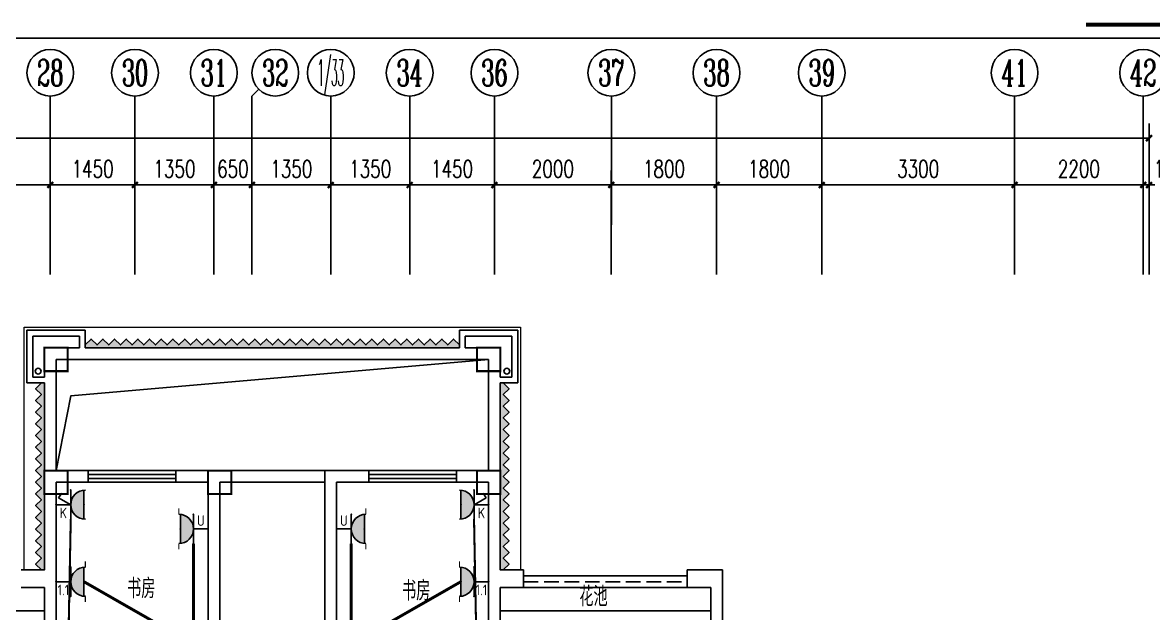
# Model space of a CAD drawing. Extents: x -993182 to -819982, y 169304 to 600104.
# Drawn here: x -943521 to -924175, y 382365 to 392468 of the extents above; entities that cross this region are included whole.
import ezdxf
from ezdxf.enums import TextEntityAlignment as Align

# ---------------------------------------------------------------- set-up
doc = ezdxf.new("R2010")
doc.units = 0
doc.header["$LTSCALE"] = 1000
doc.header["$MEASUREMENT"] = 0
doc.linetypes.add('DASH', pattern=[0.35, 0.25, -0.1])
for name, color, linetype in [('6', 203, 'Continuous'), ('8', 8, 'Continuous'), ('AXIS', 3, 'Continuous'), ('AXIS_TEXT', 7, 'Continuous'), ('DIM_SYMB', 3, 'Continuous'), ('EQUIP-插座', 3, 'Continuous'), ('kan', 146, 'Continuous'), ('PUB_TEXT', 7, 'Continuous'), ('WALL', 4, 'Continuous'), ('WINDOW', 2, 'Continuous'), ('WIRE-动力控制', 5, 'TG_C'), ('WIRE-插座', 5, 'Continuous'), ('表格', 157, 'Continuous'), ('面层', 215, 'Continuous')]:
    doc.layers.add(name, color=color, linetype=linetype)
doc.layers.add('投影线', color=150, linetype='Continuous', lineweight=18)
doc.styles.add('_TCH_AXIS', font='COMPLEX', dxfattribs={"bigfont": 'GBCBIG'})
doc.styles.add('_TCH_DIM_T3', font='SIMPLEX', dxfattribs={"width": 0.705882, "bigfont": 'GBCBIG'})
doc.styles.add('_TCH_LABEL', font='COMPLEX', dxfattribs={"bigfont": 'GBCBIG'})
doc.styles.add('_TEL_ATTDEF', font='GBENOR', dxfattribs={"width": 0.8, "height": 3, "bigfont": 'GBCBIG'})
doc.styles.add('COMPLEX', font='COMPLEX')
doc.styles.get("Standard").update_dxf_attribs({"font": 'gbenor.shx', "bigfont": 'gbcbig.shx'})
doc.styles.add('TG_LINETYPE', font='ICED', dxfattribs={"width": 0.8, "height": 2, "bigfont": 'BZHZ'})
doc.linetypes.add('TG_C', pattern='A,2,-0.4,["C",TG_LINETYPE,S=0.1,R=0,X=-0.27,Y=-0.15],0', length=2.4)
doc.dimstyles.new('_TCH_ARCH&&100', dxfattribs={"dimtxt": 297.5, "dimasz": 100, "dimexe": 250, "dimexo": 300, "dimgap": 126.25, "dimtad": 1, "dimdec": 0, "dimzin": 0, "dimdsep": 46, "dimtxsty": '_TCH_DIM_T3', "dimblk": 'ARCHTICK', "dimcen": 0.09, "dimclrt": 7, "dimazin": 2, "dimtfac": 1, "dimtdec": 0, "dimtix": 1, "dimtmove": 2, "dimatfit": 3, "dimfxl": 0, "dimtolj": 1, "dimtzin": 0, "dimarcsym": 0})

# ---------------------------------------------------------------- blocks, each defined once
blk = doc.blocks.new('q2')
at = {"color": 3, "const_width": 35}
for points in [[(-488646, -356341), (-488646, -356741), (-488246, -356741), (-488246, -356341)], [(-481246, -356341), (-481246, -356741), (-480846, -356741), (-480846, -356341)], [(-488646, -358441), (-488646, -358841), (-488246, -358841), (-488246, -358441)], [(-485846, -358441), (-485846, -358841), (-485446, -358841), (-485446, -358441)], [(-481246, -358441), (-481246, -358841), (-480846, -358841), (-480846, -358441)]]:
    blk.add_lwpolyline(points, close=True, dxfattribs=at)
blk = doc.blocks.new('$WINLIB2D$00000001')
at = {"color": 0}
for points in [[(-0.5, 0.5), (-0.5, -0.5)], [(-0.5, 0.5), (0.5, 0.5)], [(0.5, -0.5), (0.5, 0.5)], [(0.5, 0.167), (-0.5, 0.167)], [(0.5, -0.167), (-0.5, -0.167)], [(-0.5, -0.5), (0.5, -0.5)]]:
    blk.add_lwpolyline(points, dxfattribs=at)
blk = doc.blocks.new('_AXISO')
blk.add_circle((0, 0), 0.5)
at = {"layer": 'AXIS_TEXT', "style": 'COMPLEX', "width": 1.041667}
blk.add_attdef('A', text='', height=0.56, dxfattribs=at).set_placement((-0.25, -0.28), (0.25, -0.28), align=Align.FIT)
blk = doc.blocks.new('_ArchTick')
at = {"color": 0, "linetype": 'ByBlock', "const_width": 0.4}
blk.add_lwpolyline([(-0.5, -0.5), (0.5, 0.5)], dxfattribs=at)
blk = doc.blocks.new('*D682')
at = {"layer": 'AXIS', "color": 0, "lineweight": -2}
for p, q in [((-345509, -356156), (-345509, -353578)), ((-285409, -356156), (-285409, -353578)), ((-345509, -353828), (-285409, -353828))]:
    blk.add_line(p, q, dxfattribs=at)
at = {"layer": 'Defpoints', "color": 0}
for p in [(-285409, -353828), (-345509, -356456), (-285409, -356456)]:
    blk.add_point(p, dxfattribs=at)
at = {"layer": 'AXIS', "color": 0, "lineweight": -2, "xscale": 100, "yscale": 100, "zscale": 100, "rotation": 180}
blk.add_blockref('_ArchTick', (-345509, -353828), dxfattribs=at)
at = {"layer": 'AXIS', "color": 0, "lineweight": -2, "xscale": 100, "yscale": 100, "zscale": 100}
blk.add_blockref('_ArchTick', (-285409, -353828), dxfattribs=at)
at = {"layer": 'AXIS', "color": 7, "insert": (-315459, -353553), "char_height": 297.5, "attachment_point": 5, "style": '_TCH_DIM_T3'}
blk.add_mtext('\\A1;60100', dxfattribs=at)
blk = doc.blocks.new('*D705')
at = {"layer": 'AXIS', "color": 0, "lineweight": -2}
for p, q in [((-306209, -356156), (-306209, -354378)), ((-304209, -356156), (-304209, -354378)), ((-306209, -354628), (-304209, -354628))]:
    blk.add_line(p, q, dxfattribs=at)
at = {"layer": 'Defpoints', "color": 0}
for p in [(-304209, -354628), (-306209, -356456), (-304209, -356456)]:
    blk.add_point(p, dxfattribs=at)
at = {"layer": 'AXIS', "color": 0, "lineweight": -2, "xscale": 100, "yscale": 100, "zscale": 100, "rotation": 180}
blk.add_blockref('_ArchTick', (-306209, -354628), dxfattribs=at)
at = {"layer": 'AXIS', "color": 0, "lineweight": -2, "xscale": 100, "yscale": 100, "zscale": 100}
blk.add_blockref('_ArchTick', (-304209, -354628), dxfattribs=at)
at = {"layer": 'AXIS', "color": 7, "insert": (-305209, -354353), "char_height": 297.5, "attachment_point": 5, "style": '_TCH_DIM_T3'}
blk.add_mtext('\\A1;2000', dxfattribs=at)
blk = doc.blocks.new('*D706')
at = {"layer": 'AXIS', "color": 0, "lineweight": -2}
for p, q in [((-304209, -356156), (-304209, -354378)), ((-302759, -356156), (-302759, -354378)), ((-304209, -354628), (-302759, -354628))]:
    blk.add_line(p, q, dxfattribs=at)
at = {"layer": 'Defpoints', "color": 0}
for p in [(-302759, -354628), (-304209, -356456), (-302759, -356456)]:
    blk.add_point(p, dxfattribs=at)
at = {"layer": 'AXIS', "color": 0, "lineweight": -2, "xscale": 100, "yscale": 100, "zscale": 100, "rotation": 180}
blk.add_blockref('_ArchTick', (-304209, -354628), dxfattribs=at)
at = {"layer": 'AXIS', "color": 0, "lineweight": -2, "xscale": 100, "yscale": 100, "zscale": 100}
blk.add_blockref('_ArchTick', (-302759, -354628), dxfattribs=at)
at = {"layer": 'AXIS', "color": 7, "insert": (-303484, -354353), "char_height": 297.5, "attachment_point": 5, "style": '_TCH_DIM_T3'}
blk.add_mtext('\\A1;1450', dxfattribs=at)
blk = doc.blocks.new('*D707')
at = {"layer": 'AXIS', "color": 0, "lineweight": -2}
for p, q in [((-302759, -356156), (-302759, -354378)), ((-301409, -356156), (-301409, -354378)), ((-302759, -354628), (-301409, -354628))]:
    blk.add_line(p, q, dxfattribs=at)
at = {"layer": 'Defpoints', "color": 0}
for p in [(-301409, -354628), (-302759, -356456), (-301409, -356456)]:
    blk.add_point(p, dxfattribs=at)
at = {"layer": 'AXIS', "color": 0, "lineweight": -2, "xscale": 100, "yscale": 100, "zscale": 100, "rotation": 180}
blk.add_blockref('_ArchTick', (-302759, -354628), dxfattribs=at)
at = {"layer": 'AXIS', "color": 0, "lineweight": -2, "xscale": 100, "yscale": 100, "zscale": 100}
blk.add_blockref('_ArchTick', (-301409, -354628), dxfattribs=at)
at = {"layer": 'AXIS', "color": 7, "insert": (-302084, -354353), "char_height": 297.5, "attachment_point": 5, "style": '_TCH_DIM_T3'}
blk.add_mtext('\\A1;1350', dxfattribs=at)
blk = doc.blocks.new('*D708')
at = {"layer": 'AXIS', "color": 0, "lineweight": -2}
for p, q in [((-301409, -356156), (-301409, -354378)), ((-300759, -356156), (-300759, -354378)), ((-301409, -354628), (-301509, -354628)), ((-301409, -354628), (-300759, -354628)), ((-300759, -354628), (-300659, -354628))]:
    blk.add_line(p, q, dxfattribs=at)
at = {"layer": 'Defpoints', "color": 0}
for p in [(-300759, -354628), (-301409, -356456), (-300759, -356456)]:
    blk.add_point(p, dxfattribs=at)
at = {"layer": 'AXIS', "color": 0, "lineweight": -2, "xscale": 100, "yscale": 100, "zscale": 100}
blk.add_blockref('_ArchTick', (-301409, -354628), dxfattribs=at)
at = {"layer": 'AXIS', "color": 0, "lineweight": -2, "xscale": 100, "yscale": 100, "zscale": 100, "rotation": 180}
blk.add_blockref('_ArchTick', (-300759, -354628), dxfattribs=at)
at = {"layer": 'AXIS', "color": 7, "insert": (-301084, -354353), "char_height": 297.5, "attachment_point": 5, "style": '_TCH_DIM_T3'}
blk.add_mtext('\\A1;650', dxfattribs=at)
blk = doc.blocks.new('*D709')
at = {"layer": 'AXIS', "color": 0, "lineweight": -2}
for p, q in [((-300759, -356156), (-300759, -354378)), ((-299409, -356156), (-299409, -354378)), ((-300759, -354628), (-299409, -354628))]:
    blk.add_line(p, q, dxfattribs=at)
at = {"layer": 'Defpoints', "color": 0}
for p in [(-299409, -354628), (-300759, -356456), (-299409, -356456)]:
    blk.add_point(p, dxfattribs=at)
at = {"layer": 'AXIS', "color": 0, "lineweight": -2, "xscale": 100, "yscale": 100, "zscale": 100, "rotation": 180}
blk.add_blockref('_ArchTick', (-300759, -354628), dxfattribs=at)
at = {"layer": 'AXIS', "color": 0, "lineweight": -2, "xscale": 100, "yscale": 100, "zscale": 100}
blk.add_blockref('_ArchTick', (-299409, -354628), dxfattribs=at)
at = {"layer": 'AXIS', "color": 7, "insert": (-300084, -354353), "char_height": 297.5, "attachment_point": 5, "style": '_TCH_DIM_T3'}
blk.add_mtext('\\A1;1350', dxfattribs=at)
blk = doc.blocks.new('*D710')
at = {"layer": 'AXIS', "color": 0, "lineweight": -2}
for p, q in [((-299409, -356156), (-299409, -354378)), ((-298059, -356156), (-298059, -354378)), ((-299409, -354628), (-298059, -354628))]:
    blk.add_line(p, q, dxfattribs=at)
at = {"layer": 'Defpoints', "color": 0}
for p in [(-298059, -354628), (-299409, -356456), (-298059, -356456)]:
    blk.add_point(p, dxfattribs=at)
at = {"layer": 'AXIS', "color": 0, "lineweight": -2, "xscale": 100, "yscale": 100, "zscale": 100, "rotation": 180}
blk.add_blockref('_ArchTick', (-299409, -354628), dxfattribs=at)
at = {"layer": 'AXIS', "color": 0, "lineweight": -2, "xscale": 100, "yscale": 100, "zscale": 100}
blk.add_blockref('_ArchTick', (-298059, -354628), dxfattribs=at)
at = {"layer": 'AXIS', "color": 7, "insert": (-298734, -354353), "char_height": 297.5, "attachment_point": 5, "style": '_TCH_DIM_T3'}
blk.add_mtext('\\A1;1350', dxfattribs=at)
blk = doc.blocks.new('*D711')
at = {"layer": 'AXIS', "color": 0, "lineweight": -2}
for p, q in [((-298059, -356156), (-298059, -354378)), ((-296609, -356156), (-296609, -354378)), ((-298059, -354628), (-296609, -354628))]:
    blk.add_line(p, q, dxfattribs=at)
at = {"layer": 'Defpoints', "color": 0}
for p in [(-296609, -354628), (-298059, -356456), (-296609, -356456)]:
    blk.add_point(p, dxfattribs=at)
at = {"layer": 'AXIS', "color": 0, "lineweight": -2, "xscale": 100, "yscale": 100, "zscale": 100, "rotation": 180}
blk.add_blockref('_ArchTick', (-298059, -354628), dxfattribs=at)
at = {"layer": 'AXIS', "color": 0, "lineweight": -2, "xscale": 100, "yscale": 100, "zscale": 100}
blk.add_blockref('_ArchTick', (-296609, -354628), dxfattribs=at)
at = {"layer": 'AXIS', "color": 7, "insert": (-297334, -354353), "char_height": 297.5, "attachment_point": 5, "style": '_TCH_DIM_T3'}
blk.add_mtext('\\A1;1450', dxfattribs=at)
blk = doc.blocks.new('*D712')
at = {"layer": 'AXIS', "color": 0, "lineweight": -2}
for p, q in [((-296609, -356156), (-296609, -354378)), ((-294609, -356156), (-294609, -354378)), ((-296609, -354628), (-294609, -354628))]:
    blk.add_line(p, q, dxfattribs=at)
at = {"layer": 'Defpoints', "color": 0}
for p in [(-294609, -354628), (-296609, -356456), (-294609, -356456)]:
    blk.add_point(p, dxfattribs=at)
at = {"layer": 'AXIS', "color": 0, "lineweight": -2, "xscale": 100, "yscale": 100, "zscale": 100, "rotation": 180}
blk.add_blockref('_ArchTick', (-296609, -354628), dxfattribs=at)
at = {"layer": 'AXIS', "color": 0, "lineweight": -2, "xscale": 100, "yscale": 100, "zscale": 100}
blk.add_blockref('_ArchTick', (-294609, -354628), dxfattribs=at)
at = {"layer": 'AXIS', "color": 7, "insert": (-295609, -354353), "char_height": 297.5, "attachment_point": 5, "style": '_TCH_DIM_T3'}
blk.add_mtext('\\A1;2000', dxfattribs=at)
blk = doc.blocks.new('*D713')
at = {"layer": 'AXIS', "color": 0, "lineweight": -2}
for p, q in [((-294609, -356156), (-294609, -354378)), ((-292809, -356156), (-292809, -354378)), ((-294609, -354628), (-292809, -354628))]:
    blk.add_line(p, q, dxfattribs=at)
at = {"layer": 'Defpoints', "color": 0}
for p in [(-292809, -354628), (-294609, -356456), (-292809, -356456)]:
    blk.add_point(p, dxfattribs=at)
at = {"layer": 'AXIS', "color": 0, "lineweight": -2, "xscale": 100, "yscale": 100, "zscale": 100, "rotation": 180}
blk.add_blockref('_ArchTick', (-294609, -354628), dxfattribs=at)
at = {"layer": 'AXIS', "color": 0, "lineweight": -2, "xscale": 100, "yscale": 100, "zscale": 100}
blk.add_blockref('_ArchTick', (-292809, -354628), dxfattribs=at)
at = {"layer": 'AXIS', "color": 7, "insert": (-293709, -354353), "char_height": 297.5, "attachment_point": 5, "style": '_TCH_DIM_T3'}
blk.add_mtext('\\A1;1800', dxfattribs=at)
blk = doc.blocks.new('*D714')
at = {"layer": 'AXIS', "color": 0, "lineweight": -2}
for p, q in [((-292809, -356156), (-292809, -354378)), ((-291009, -356156), (-291009, -354378)), ((-292809, -354628), (-291009, -354628))]:
    blk.add_line(p, q, dxfattribs=at)
at = {"layer": 'Defpoints', "color": 0}
for p in [(-291009, -354628), (-292809, -356456), (-291009, -356456)]:
    blk.add_point(p, dxfattribs=at)
at = {"layer": 'AXIS', "color": 0, "lineweight": -2, "xscale": 100, "yscale": 100, "zscale": 100, "rotation": 180}
blk.add_blockref('_ArchTick', (-292809, -354628), dxfattribs=at)
at = {"layer": 'AXIS', "color": 0, "lineweight": -2, "xscale": 100, "yscale": 100, "zscale": 100}
blk.add_blockref('_ArchTick', (-291009, -354628), dxfattribs=at)
at = {"layer": 'AXIS', "color": 7, "insert": (-291909, -354353), "char_height": 297.5, "attachment_point": 5, "style": '_TCH_DIM_T3'}
blk.add_mtext('\\A1;1800', dxfattribs=at)
blk = doc.blocks.new('*D715')
at = {"layer": 'AXIS', "color": 0, "lineweight": -2}
for p, q in [((-291009, -356156), (-291009, -354378)), ((-287709, -356156), (-287709, -354378)), ((-291009, -354628), (-287709, -354628))]:
    blk.add_line(p, q, dxfattribs=at)
at = {"layer": 'Defpoints', "color": 0}
for p in [(-287709, -354628), (-291009, -356456), (-287709, -356456)]:
    blk.add_point(p, dxfattribs=at)
at = {"layer": 'AXIS', "color": 0, "lineweight": -2, "xscale": 100, "yscale": 100, "zscale": 100, "rotation": 180}
blk.add_blockref('_ArchTick', (-291009, -354628), dxfattribs=at)
at = {"layer": 'AXIS', "color": 0, "lineweight": -2, "xscale": 100, "yscale": 100, "zscale": 100}
blk.add_blockref('_ArchTick', (-287709, -354628), dxfattribs=at)
at = {"layer": 'AXIS', "color": 7, "insert": (-289359, -354353), "char_height": 297.5, "attachment_point": 5, "style": '_TCH_DIM_T3'}
blk.add_mtext('\\A1;3300', dxfattribs=at)
blk = doc.blocks.new('*D716')
at = {"layer": 'AXIS', "color": 0, "lineweight": -2}
for p, q in [((-287709, -356156), (-287709, -354378)), ((-285509, -356156), (-285509, -354378)), ((-287709, -354628), (-285509, -354628))]:
    blk.add_line(p, q, dxfattribs=at)
at = {"layer": 'Defpoints', "color": 0}
for p in [(-285509, -354628), (-287709, -356456), (-285509, -356456)]:
    blk.add_point(p, dxfattribs=at)
at = {"layer": 'AXIS', "color": 0, "lineweight": -2, "xscale": 100, "yscale": 100, "zscale": 100, "rotation": 180}
blk.add_blockref('_ArchTick', (-287709, -354628), dxfattribs=at)
at = {"layer": 'AXIS', "color": 0, "lineweight": -2, "xscale": 100, "yscale": 100, "zscale": 100}
blk.add_blockref('_ArchTick', (-285509, -354628), dxfattribs=at)
at = {"layer": 'AXIS', "color": 7, "insert": (-286609, -354353), "char_height": 297.5, "attachment_point": 5, "style": '_TCH_DIM_T3'}
blk.add_mtext('\\A1;2200', dxfattribs=at)
blk = doc.blocks.new('*D717')
at = {"layer": 'AXIS', "color": 0, "lineweight": -2}
for p, q in [((-285509, -356156), (-285509, -354378)), ((-285409, -356156), (-285409, -354378)), ((-285509, -354628), (-285609, -354628)), ((-285509, -354628), (-285409, -354628)), ((-285409, -354628), (-285309, -354628))]:
    blk.add_line(p, q, dxfattribs=at)
at = {"layer": 'Defpoints', "color": 0}
for p in [(-285409, -354628), (-285509, -356456), (-285409, -356456)]:
    blk.add_point(p, dxfattribs=at)
at = {"layer": 'AXIS', "color": 0, "lineweight": -2, "xscale": 100, "yscale": 100, "zscale": 100}
blk.add_blockref('_ArchTick', (-285509, -354628), dxfattribs=at)
at = {"layer": 'AXIS', "color": 0, "lineweight": -2, "xscale": 100, "yscale": 100, "zscale": 100, "rotation": 180}
blk.add_blockref('_ArchTick', (-285409, -354628), dxfattribs=at)
at = {"layer": 'AXIS', "color": 7, "insert": (-285059, -354353), "char_height": 297.5, "attachment_point": 5, "style": '_TCH_DIM_T3'}
blk.add_mtext('\\A1;100', dxfattribs=at)
blk = doc.blocks.new('$equip$00003134')
h = blk.add_hatch(color=256)
h.dxf.hatch_style = 1
h.paths.add_polyline_path([(-0.498, 0.95, 0.904534), (0.497, 0.95)])
for p, q in [((0.497, 0.95), (-0.498, 0.95)), ((0.5, 0.5), (-0.5, 0.5)), ((0, 0.5), (0, 0))]:
    blk.add_line(p, q)
at = {"const_width": 0.04}
for points in [[(-0.5, 1), (-0.7, 1)], [(0.5, 1), (0.7, 1)]]:
    blk.add_lwpolyline(points, dxfattribs=at)
blk.add_arc((0, 1), 0.5, 180, 0)
for p in [(0, 0.95), (-0.5, 0.5), (0.5, 0.5), (0, 0)]:
    blk.add_point(p)
at = {"color": 7, "style": '_TCH_LABEL'}
blk.add_attdef('$TEXT$', text='', height=0.36, dxfattribs=at).set_placement((0.284, 0.247), align=Align.MIDDLE_CENTER)
at = {"color": 7, "style": '_TCH_LABEL', "flags": 1}
blk.add_attdef('A', text='', height=0.000025, dxfattribs=at).set_placement((0, 0), align=Align.MIDDLE_CENTER)
blk = doc.blocks.new('$equip$00003156')
h = blk.add_hatch(color=256)
h.dxf.hatch_style = 1
h.paths.add_polyline_path([(-0.498, 0.95, 0.904534), (0.497, 0.95)])
for p, q in [((0.497, 0.95), (-0.498, 0.95)), ((0.5, 0.5), (-0.5, 0.5)), ((0, 0.5), (-0.23, 0.084)), ((0, 0.5), (0, 0)), ((-0.23, 0.084), (-0.397, 0.193))]:
    blk.add_line(p, q)
blk.add_arc((0, 1), 0.5, 180, 0)
for p in [(0, 0.95), (-0.5, 0.5), (0.5, 0.5), (0, 0)]:
    blk.add_point(p)
at = {"color": 7, "style": '_TCH_LABEL'}
blk.add_attdef('$TEXT$', text='', height=0.36, dxfattribs=at).set_placement((0.284, 0.247), align=Align.MIDDLE_CENTER)
at = {"color": 7, "style": '_TCH_LABEL', "flags": 1}
blk.add_attdef('A', text='', height=0.000025, dxfattribs=at).set_placement((0, 0), align=Align.MIDDLE_CENTER)
blk = doc.blocks.new('5#、7#楼参照')
at = {"layer": '8'}
h = blk.add_hatch(dxfattribs=at)
h.set_pattern_fill('HONEY', color=256, scale=20)
h.set_pattern_definition([(0, (-89100, 624.5), (47.625, 27.4963), [31.75, -63.5]), (120, (-89100, 624.5), (-47.6249943, 27.4963099), [31.75, -63.5]), (60, (-89100, 624.5), (5.7e-06, 54.9926099), [-63.5, 31.75])])
edge = h.paths.add_edge_path()
edge.add_line((-303608.8, -357411.1), (-303608.8, -357362))
edge.add_line((-303608.8, -357362), (-303508.8, -357262))
edge.add_line((-303508.8, -357262), (-303408.8, -357362))
edge.add_line((-303408.8, -357362), (-303308.8, -357262))
edge.add_line((-303308.8, -357262), (-303208.8, -357362))
edge.add_line((-303208.8, -357362), (-303108.8, -357262))
edge.add_line((-303108.8, -357262), (-303008.8, -357362))
edge.add_line((-303008.8, -357362), (-302908.8, -357262))
edge.add_line((-302908.8, -357262), (-302808.8, -357362))
edge.add_line((-302808.8, -357362), (-302708.8, -357262))
edge.add_line((-302708.8, -357262), (-302608.8, -357362))
edge.add_line((-302608.8, -357362), (-302508.8, -357262))
edge.add_line((-302508.8, -357262), (-302408.8, -357362))
edge.add_line((-302408.8, -357362), (-302308.8, -357262))
edge.add_line((-302308.8, -357262), (-302208.8, -357362))
edge.add_line((-302208.8, -357362), (-302108.8, -357262))
edge.add_line((-302108.8, -357262), (-302008.8, -357362))
edge.add_line((-302008.8, -357362), (-301908.8, -357262))
edge.add_line((-301908.8, -357262), (-301808.8, -357362))
edge.add_line((-301808.8, -357362), (-301708.8, -357262))
edge.add_line((-301708.8, -357262), (-301608.8, -357362))
edge.add_line((-301608.8, -357362), (-301508.8, -357262))
edge.add_line((-301508.8, -357262), (-301408.8, -357362))
edge.add_line((-301408.8, -357362), (-301308.8, -357262))
edge.add_line((-301308.8, -357262), (-301208.8, -357362))
edge.add_line((-301208.8, -357362), (-301108.8, -357262))
edge.add_line((-301108.8, -357262), (-301008.8, -357362))
edge.add_line((-301008.8, -357362), (-300908.8, -357262))
edge.add_line((-300908.8, -357262), (-300808.8, -357362))
edge.add_line((-300808.8, -357362), (-300708.8, -357262))
edge.add_line((-300708.8, -357262), (-300608.8, -357362))
edge.add_line((-300608.8, -357362), (-300508.8, -357262))
edge.add_line((-300508.8, -357262), (-300408.8, -357362))
edge.add_line((-300408.8, -357362), (-300308.8, -357262))
edge.add_line((-300308.8, -357262), (-300208.8, -357362))
edge.add_line((-300208.8, -357362), (-300108.8, -357262))
edge.add_line((-300108.8, -357262), (-300008.8, -357362))
edge.add_line((-300008.8, -357362), (-299908.8, -357262))
edge.add_line((-299908.8, -357262), (-299808.8, -357362))
edge.add_line((-299808.8, -357362), (-299708.8, -357262))
edge.add_line((-299708.8, -357262), (-299608.8, -357362))
edge.add_line((-299608.8, -357362), (-299508.8, -357262))
edge.add_line((-299508.8, -357262), (-299408.8, -357362))
edge.add_line((-299408.8, -357362), (-299308.8, -357262))
edge.add_line((-299308.8, -357262), (-299208.8, -357362))
edge.add_line((-299208.8, -357362), (-299108.8, -357262))
edge.add_line((-299108.8, -357262), (-299008.8, -357362))
edge.add_line((-299008.8, -357362), (-298908.8, -357262))
edge.add_line((-298908.8, -357262), (-298808.8, -357362))
edge.add_line((-298808.8, -357362), (-298708.8, -357262))
edge.add_line((-298708.8, -357262), (-298608.8, -357362))
edge.add_line((-298608.8, -357362), (-298508.8, -357262))
edge.add_line((-298508.8, -357262), (-298408.8, -357362))
edge.add_line((-298408.8, -357362), (-298308.8, -357262))
edge.add_line((-298308.8, -357262), (-298208.8, -357362))
edge.add_line((-298208.8, -357362), (-298108.8, -357262))
edge.add_line((-298108.8, -357262), (-298008.8, -357362))
edge.add_line((-298008.8, -357362), (-297908.8, -357262))
edge.add_line((-297908.8, -357262), (-297808.8, -357362))
edge.add_line((-297808.8, -357362), (-297708.8, -357262))
edge.add_line((-297708.8, -357262), (-297608.8, -357362))
edge.add_line((-297608.8, -357362), (-297508.8, -357262))
edge.add_line((-297508.8, -357262), (-297408.8, -357362))
edge.add_line((-297408.8, -357362), (-297308.8, -357262))
edge.add_line((-297308.8, -357262), (-297208.8, -357362))
edge.add_line((-297208.8, -357362), (-297208.8, -357412))
edge.add_line((-297208.8, -357412), (-300369.9, -357412))
edge.add_line((-300369.9, -357412), (-303608.8, -357412))
h = blk.add_hatch(dxfattribs=at)
h.set_pattern_fill('HONEY', color=256, scale=20)
h.set_pattern_definition([(0, (-88958.597, 2e-10), (47.625, 27.4963), [31.75, -63.5]), (120, (-88958.597, 2e-10), (-47.6249943, 27.4963099), [31.75, -63.5]), (60, (-88958.597, 2e-10), (5.7e-06, 54.9926099), [-63.5, 31.75])])
h.paths.add_polyline_path([(-304308.8, -358012), (-304308.8, -361212), (-304358.8, -361212), (-304458.8, -361112), (-304358.8, -361012), (-304458.8, -360912), (-304358.8, -360812), (-304458.8, -360712), (-304358.8, -360612), (-304458.8, -360512), (-304358.8, -360412), (-304458.8, -360312), (-304358.8, -360212), (-304458.8, -360112), (-304358.8, -360012), (-304458.8, -359912), (-304358.8, -359812), (-304458.8, -359712), (-304358.8, -359612), (-304458.8, -359512), (-304358.8, -359412), (-304458.8, -359312), (-304358.8, -359212), (-304458.8, -359112), (-304358.8, -359012), (-304458.8, -358912), (-304358.8, -358812), (-304458.8, -358712), (-304358.8, -358612), (-304458.8, -358512), (-304358.8, -358412), (-304458.8, -358312), (-304358.8, -358212), (-304458.8, -358112), (-304358.8, -358012)])
h = blk.add_hatch(dxfattribs=at)
h.set_pattern_fill('HONEY', color=256, scale=20)
h.set_pattern_definition([(0, (-89100, 0), (47.625, 27.4963), [31.75, -63.5]), (120, (-89100, 0), (-47.6249943, 27.4963099), [31.75, -63.5]), (60, (-89100, 0), (5.7e-06, 54.9926099), [-63.5, 31.75])])
h.paths.add_polyline_path([(-296508.8, -358012), (-296508.8, -361212), (-296458.8, -361212), (-296358.8, -361112), (-296458.8, -361012), (-296358.8, -360912), (-296458.8, -360812), (-296358.8, -360712), (-296458.8, -360612), (-296358.8, -360512), (-296458.8, -360412), (-296358.8, -360312), (-296458.8, -360212), (-296358.8, -360112), (-296458.8, -360012), (-296358.8, -359912), (-296458.8, -359812), (-296358.8, -359712), (-296458.8, -359612), (-296358.8, -359512), (-296458.8, -359412), (-296358.8, -359312), (-296458.8, -359212), (-296358.8, -359112), (-296458.8, -359012), (-296358.8, -358912), (-296458.8, -358812), (-296358.8, -358712), (-296458.8, -358612), (-296358.8, -358512), (-296458.8, -358412), (-296358.8, -358312), (-296458.8, -358212), (-296358.8, -358112), (-296458.8, -358012)])
at = {"color": 6}
blk.add_lwpolyline([(-304108.8, -359512), (-303857, -358235.5), (-296708.8, -357612)], dxfattribs=at)
for centre in [(-304415.3, -357812), (-296396.3, -357812)]:
    blk.add_circle(centre, 50, dxfattribs=at)
at = {"layer": '6'}
for points in [[(-303608.8, -357411.1), (-303608.8, -357362), (-303508.8, -357262), (-303408.8, -357362), (-303308.8, -357262), (-303208.8, -357362), (-303108.8, -357262), (-303008.8, -357362), (-302908.8, -357262), (-302808.8, -357362), (-302708.8, -357262), (-302608.8, -357362), (-302508.8, -357262), (-302408.8, -357362), (-302308.8, -357262), (-302208.8, -357362), (-302108.8, -357262), (-302008.8, -357362), (-301908.8, -357262), (-301808.8, -357362), (-301708.8, -357262), (-301608.8, -357362), (-301508.8, -357262), (-301408.8, -357362), (-301308.8, -357262), (-301208.8, -357362), (-301108.8, -357262), (-301008.8, -357362), (-300908.8, -357262), (-300808.8, -357362), (-300708.8, -357262), (-300608.8, -357362), (-300508.8, -357262), (-300408.8, -357362), (-300308.8, -357262), (-300208.8, -357362), (-300108.8, -357262), (-300008.8, -357362), (-299908.8, -357262), (-299808.8, -357362), (-299708.8, -357262), (-299608.8, -357362), (-299508.8, -357262), (-299408.8, -357362), (-299308.8, -357262), (-299208.8, -357362), (-299108.8, -357262), (-299008.8, -357362), (-298908.8, -357262), (-298808.8, -357362), (-298708.8, -357262), (-298608.8, -357362), (-298508.8, -357262), (-298408.8, -357362), (-298308.8, -357262), (-298208.8, -357362), (-298108.8, -357262), (-298008.8, -357362), (-297908.8, -357262), (-297808.8, -357362), (-297708.8, -357262), (-297608.8, -357362), (-297508.8, -357262), (-297408.8, -357362), (-297308.8, -357262), (-297208.8, -357362), (-297208.8, -357412), (-300369.9, -357412), (-303608.8, -357412)], [(-304308.8, -358012), (-304308.8, -361212), (-304358.8, -361212), (-304458.8, -361112), (-304358.8, -361012), (-304458.8, -360912), (-304358.8, -360812), (-304458.8, -360712), (-304358.8, -360612), (-304458.8, -360512), (-304358.8, -360412), (-304458.8, -360312), (-304358.8, -360212), (-304458.8, -360112), (-304358.8, -360012), (-304458.8, -359912), (-304358.8, -359812), (-304458.8, -359712), (-304358.8, -359612), (-304458.8, -359512), (-304358.8, -359412), (-304458.8, -359312), (-304358.8, -359212), (-304458.8, -359112), (-304358.8, -359012), (-304458.8, -358912), (-304358.8, -358812), (-304458.8, -358712), (-304358.8, -358612), (-304458.8, -358512), (-304358.8, -358412), (-304458.8, -358312), (-304358.8, -358212), (-304458.8, -358112), (-304358.8, -358012), (-304308.8, -358012)], [(-296508.8, -358012), (-296508.8, -361212), (-296458.8, -361212), (-296358.8, -361112), (-296458.8, -361012), (-296358.8, -360912), (-296458.8, -360812), (-296358.8, -360712), (-296458.8, -360612), (-296358.8, -360512), (-296458.8, -360412), (-296358.8, -360312), (-296458.8, -360212), (-296358.8, -360112), (-296458.8, -360012), (-296358.8, -359912), (-296458.8, -359812), (-296358.8, -359712), (-296458.8, -359612), (-296358.8, -359512), (-296458.8, -359412), (-296358.8, -359312), (-296458.8, -359212), (-296358.8, -359112), (-296458.8, -359012), (-296358.8, -358912), (-296458.8, -358812), (-296358.8, -358712), (-296458.8, -358612), (-296358.8, -358512), (-296458.8, -358412), (-296358.8, -358312), (-296458.8, -358212), (-296358.8, -358112), (-296458.8, -358012), (-296508.8, -358012)]]:
    blk.add_lwpolyline(points, dxfattribs=at)
at = {"layer": 'AXIS'}
for p, q in [((-300641.6, -352991.2), (-300758.8, -353108.3)), ((-304208.8, -355308.6), (-304208.8, -353108.3)), ((-302758.8, -355308.6), (-302758.8, -353108.3)), ((-301408.8, -355308.6), (-301408.8, -353108.3)), ((-300758.8, -355308.6), (-300758.8, -353108.3)), ((-299408.8, -355613.9), (-299408.8, -353108.3)), ((-298058.8, -355308.6), (-298058.8, -353108.3)), ((-296608.8, -355308.6), (-296608.8, -353108.3)), ((-294608.8, -355308.6), (-294608.8, -353108.3)), ((-292808.8, -355308.6), (-292808.8, -353108.3)), ((-291008.8, -355308.6), (-291008.8, -353108.3)), ((-287708.8, -355308.6), (-287708.8, -353108.3)), ((-285508.8, -355308.6), (-285508.8, -353108.3))]:
    blk.add_line(p, q, dxfattribs=at)
at = {"layer": 'kan'}
for p, q in [((-296108.8, -361312), (-293308.8, -361312)), ((-296108.8, -361512), (-293308.8, -361512))]:
    blk.add_line(p, q, dxfattribs=at)
at = {"layer": 'kan', "linetype": 'DASH'}
blk.add_line((-296108.8, -361412), (-293308.8, -361412), dxfattribs=at)
at = {"layer": 'kan', "color": 124}
for p, q in [((-307908.8, -361912), (-304308.8, -361912)), ((-292908.8, -361912), (-296508.8, -361912))]:
    blk.add_line(p, q, dxfattribs=at)
at = {"layer": 'WALL'}
for p, q in [((-304608.8, -358012), (-304608.8, -357112)), ((-303608.8, -357112), (-304608.8, -357112)), ((-303608.8, -357412), (-303608.8, -357112)), ((-297208.8, -357412), (-297208.8, -357112)), ((-297208.8, -357112), (-296208.8, -357112)), ((-296208.8, -358012), (-296208.8, -357112)), ((-304508.8, -357912), (-304508.8, -357212)), ((-303708.8, -357212), (-304508.8, -357212)), ((-303708.8, -357412), (-303708.8, -357212)), ((-297108.8, -357412), (-297108.8, -357212)), ((-297108.8, -357212), (-296308.8, -357212)), ((-296308.8, -357912), (-296308.8, -357212)), ((-303708.8, -357412), (-304308.8, -357412)), ((-304308.8, -357412), (-304308.8, -357912)), ((-297208.8, -357412), (-303608.8, -357412)), ((-296508.8, -357412), (-297108.8, -357412)), ((-296508.8, -357412), (-296508.8, -357912)), ((-303608.8, -357612), (-304108.8, -357612)), ((-304108.8, -357612), (-304108.8, -358012)), ((-297108.8, -357612), (-303608.8, -357612)), ((-296708.8, -357612), (-297108.8, -357612)), ((-296708.8, -357612), (-296708.8, -358012)), ((-304308.8, -357912), (-304508.8, -357912)), ((-296508.8, -357912), (-296308.8, -357912)), ((-304308.8, -358012), (-304608.8, -358012)), ((-304308.8, -358012), (-304308.8, -359612)), ((-304108.8, -358012), (-304108.8, -359512)), ((-296708.8, -358012), (-296708.8, -359512)), ((-296508.8, -358012), (-296208.8, -358012)), ((-296508.8, -358012), (-296508.8, -359612)), ((-304308.8, -359612), (-304308.8, -361212)), ((-303558.8, -359512), (-304108.8, -359512)), ((-303558.8, -359712), (-303558.8, -359512)), ((-301408.8, -359512), (-302058.8, -359512)), ((-302058.8, -359512), (-302058.8, -359712)), ((-301108.8, -359512), (-301408.8, -359512)), ((-301108.8, -359712), (-301108.8, -359512)), ((-299408.8, -359512), (-299508.8, -359512)), ((-299508.8, -359512), (-299508.8, -359712)), ((-298758.8, -359512), (-299408.8, -359512)), ((-298758.8, -359712), (-298758.8, -359512)), ((-296708.8, -359512), (-297258.8, -359512)), ((-297258.8, -359512), (-297258.8, -359712)), ((-296508.8, -359612), (-296508.8, -361212)), ((-304108.8, -359712), (-304108.8, -361512)), ((-304108.8, -359712), (-303558.8, -359712)), ((-302058.8, -359712), (-301508.8, -359712)), ((-301508.8, -363112), (-301508.8, -359712)), ((-301308.8, -363112), (-301308.8, -359712)), ((-301308.8, -359712), (-301108.8, -359712)), ((-299508.8, -363112), (-299508.8, -359712)), ((-299308.8, -359712), (-298758.8, -359712)), ((-299308.8, -363112), (-299308.8, -359712)), ((-297258.8, -359712), (-296708.8, -359712)), ((-296708.8, -359712), (-296708.8, -361512)), ((-304308.8, -361212), (-304708.8, -361212)), ((-296508.8, -361212), (-296108.8, -361212)), ((-296108.8, -361212), (-296108.8, -361512)), ((-293308.8, -361212), (-292708.8, -361212)), ((-293308.8, -361212), (-293308.8, -361512)), ((-292708.8, -363212), (-292708.8, -361212)), ((-304308.8, -361512), (-304708.8, -361512)), ((-304308.8, -361512), (-304308.8, -363112)), ((-304108.8, -361512), (-304108.8, -363112)), ((-296708.8, -361512), (-296708.8, -363112)), ((-296508.8, -361512), (-296108.8, -361512)), ((-296508.8, -361512), (-296508.8, -363112)), ((-293308.8, -361512), (-292908.8, -361512)), ((-292908.8, -363112), (-292908.8, -361512))]:
    blk.add_line(p, q, dxfattribs=at)
at = {"layer": 'WINDOW'}
for p, q in [((-299508.8, -359512), (-301108.8, -359512)), ((-299508.8, -359512, 0), (-301108.8, -359512, 0)), ((-301108.8, -359712), (-299508.8, -359712))]:
    blk.add_line(p, q, dxfattribs=at)
at = {"layer": '投影线', "linetype": 'Continuous', "elevation": 76500}
blk.add_lwpolyline([(-304657, -361212), (-304657, -357062), (-296160.6, -357062), (-296160.6, -361212)], dxfattribs=at)
at = {"layer": '表格'}
blk.add_lwpolyline([(-351842.7, -352115.5), (-278242.7, -352115.5)], dxfattribs=at)
at = {"layer": 'AXIS'}
ref = blk.add_blockref('_AXISO', (-304208.8, -352708.3), dxfattribs=dict(at, xscale=800, yscale=800, zscale=800))
ref.add_attrib('A', '28', dxfattribs={"layer": 'AXIS_TEXT', "height": 452.55, "style": '_TCH_AXIS', "width": 0.617647}).set_placement((-304435.1, -352934.6), (-303982.5, -352934.6), align=Align.FIT)
ref = blk.add_blockref('_AXISO', (-302758.8, -352708.3), dxfattribs=dict(at, xscale=800, yscale=800, zscale=800))
ref.add_attrib('A', '30', dxfattribs={"layer": 'AXIS_TEXT', "height": 452.55, "style": '_TCH_AXIS', "width": 0.636364}).set_placement((-302985.1, -352934.6), (-302532.5, -352934.6), align=Align.FIT)
ref = blk.add_blockref('_AXISO', (-301408.8, -352708.3), dxfattribs=dict(at, xscale=800, yscale=800, zscale=800))
ref.add_attrib('A', '31', dxfattribs={"layer": 'AXIS_TEXT', "height": 452.55, "style": '_TCH_AXIS', "width": 0.75}).set_placement((-301635.1, -352934.6), (-301182.5, -352934.6), align=Align.FIT)
ref = blk.add_blockref('_AXISO', (-300358.8, -352708.3), dxfattribs=dict(at, xscale=800, yscale=800, zscale=800))
ref.add_attrib('A', '32', dxfattribs={"layer": 'AXIS_TEXT', "height": 452.55, "style": '_TCH_AXIS', "width": 0.636364}).set_placement((-300585.1, -352934.6), (-300132.5, -352934.6), align=Align.FIT)
ref = blk.add_blockref('_AXISO', (-299408.8, -352708.3), dxfattribs=dict(at, xscale=800, yscale=800, zscale=800))
ref.add_attrib('A', '1/33', dxfattribs={"layer": 'AXIS_TEXT', "height": 452.55, "style": '_TCH_AXIS', "width": 0.3}).set_placement((-299635.1, -352934.6), (-299182.5, -352934.6), align=Align.FIT)
ref = blk.add_blockref('_AXISO', (-298058.8, -352708.3), dxfattribs=dict(at, xscale=800, yscale=800, zscale=800))
ref.add_attrib('A', '34', dxfattribs={"layer": 'AXIS_TEXT', "height": 452.55, "style": '_TCH_AXIS', "width": 0.6}).set_placement((-298285.1, -352934.6), (-297832.5, -352934.6), align=Align.FIT)
ref = blk.add_blockref('_AXISO', (-296608.8, -352708.3), dxfattribs=dict(at, xscale=800, yscale=800, zscale=800))
ref.add_attrib('A', '36', dxfattribs={"layer": 'AXIS_TEXT', "height": 452.55, "style": '_TCH_AXIS', "width": 0.636364}).set_placement((-296835.1, -352934.6), (-296382.5, -352934.6), align=Align.FIT)
ref = blk.add_blockref('_AXISO', (-294608.8, -352708.3), dxfattribs=dict(at, xscale=800, yscale=800, zscale=800))
ref.add_attrib('A', '37', dxfattribs={"layer": 'AXIS_TEXT', "height": 452.55, "style": '_TCH_AXIS', "width": 0.636364}).set_placement((-294835.1, -352934.6), (-294382.5, -352934.6), align=Align.FIT)
ref = blk.add_blockref('_AXISO', (-292808.8, -352708.3), dxfattribs=dict(at, xscale=800, yscale=800, zscale=800))
ref.add_attrib('A', '38', dxfattribs={"layer": 'AXIS_TEXT', "height": 452.55, "style": '_TCH_AXIS', "width": 0.636364}).set_placement((-293035.1, -352934.6), (-292582.5, -352934.6), align=Align.FIT)
ref = blk.add_blockref('_AXISO', (-291008.8, -352708.3), dxfattribs=dict(at, xscale=800, yscale=800, zscale=800))
ref.add_attrib('A', '39', dxfattribs={"layer": 'AXIS_TEXT', "height": 452.55, "style": '_TCH_AXIS', "width": 0.636364}).set_placement((-291235.1, -352934.6), (-290782.5, -352934.6), align=Align.FIT)
ref = blk.add_blockref('_AXISO', (-287708.8, -352708.3), dxfattribs=dict(at, xscale=800, yscale=800, zscale=800))
ref.add_attrib('A', '41', dxfattribs={"layer": 'AXIS_TEXT', "height": 452.55, "style": '_TCH_AXIS', "width": 0.7}).set_placement((-287935.1, -352934.6), (-287482.5, -352934.6), align=Align.FIT)
ref = blk.add_blockref('_AXISO', (-285508.8, -352708.3), dxfattribs=dict(at, xscale=800, yscale=800, zscale=800))
ref.add_attrib('A', '42', dxfattribs={"layer": 'AXIS_TEXT', "height": 452.55, "style": '_TCH_AXIS', "width": 0.6}).set_placement((-285735.1, -352934.6), (-285282.5, -352934.6), align=Align.FIT)
at = {"layer": 'WINDOW', "yscale": 200, "rotation": 180}
for p, xscale, zscale in [((-302808.8, -359612), 1500, 1500), ((-298008.8, -359612), -1500, -1500)]:
    blk.add_blockref('$WINLIB2D$00000001', p, dxfattribs=dict(at, xscale=xscale, zscale=zscale))
at = {"layer": '面层'}
blk.add_blockref('q2', (184337.3, -1071), dxfattribs=at)
at = {"layer": 'AXIS'}
for p1, p2, distance, picture, middle in [((-345508.8, -356455.5), (-285408.8, -356455.5), 2627.2, '*D682', (-315458.8, -353553.3)), ((-306208.8, -356455.5), (-304208.8, -356455.5), 1827.2, '*D705', (-305208.8, -354353.3)), ((-304208.8, -356455.5), (-302758.8, -356455.5), 1827.2, '*D706', (-303483.8, -354353.3)), ((-302758.8, -356455.5), (-301408.8, -356455.5), 1827.2, '*D707', (-302083.8, -354353.3)), ((-301408.8, -356455.5), (-300758.8, -356455.5), 1827.2, '*D708', (-301083.8, -354353.3)), ((-300758.8, -356455.5), (-299408.8, -356455.5), 1827.2, '*D709', (-300083.8, -354353.3)), ((-299408.8, -356455.5), (-298058.8, -356455.5), 1827.2, '*D710', (-298733.8, -354353.3)), ((-298058.8, -356455.5), (-296608.8, -356455.5), 1827.2, '*D711', (-297333.8, -354353.3)), ((-296608.8, -356455.5), (-294608.8, -356455.5), 1827.2, '*D712', (-295608.8, -354353.3)), ((-294608.8, -356455.5), (-292808.8, -356455.5), 1827.2, '*D713', (-293708.8, -354353.3)), ((-292808.8, -356455.5), (-291008.8, -356455.5), 1827.2, '*D714', (-291908.8, -354353.3)), ((-291008.8, -356455.5), (-287708.8, -356455.5), 1827.2, '*D715', (-289358.8, -354353.3)), ((-287708.8, -356455.5), (-285508.8, -356455.5), 1827.2, '*D716', (-286608.8, -354353.3))]:
    dim = blk.add_aligned_dim(p1=p1, p2=p2, distance=distance, dimstyle='_TCH_ARCH&&100', dxfattribs=at)
    dim.commit()
    dim.dimension.update_dxf_attribs({"geometry": picture, "text_midpoint": middle})
dim = blk.add_linear_dim(base=(-285408.8, -354628.3), p1=(-285508.8, -356455.5), p2=(-285408.8, -356455.5), angle=0, dimstyle='_TCH_ARCH&&100', dxfattribs=at)
dim.commit()
dim.dimension.update_dxf_attribs({"geometry": '*D717', "text_midpoint": (-285058.8, -354353.3), "dimtype": 129})

msp = doc.modelspace()

# ---------------------------------------------------------------- linework, layer by layer
at = {"layer": 'DIM_SYMB', "const_width": 70}
msp.add_lwpolyline([(-925330, 392433), (-918497, 392433)], dxfattribs=at)
at = {"layer": 'WIRE-动力控制', "linetype": 'TG_C', "const_width": 50}
for points in [[(-940598, 382213), (-940598, 383559)], [(-937898, 382213), (-937898, 383559)], [(-942473, 382907), (-940823, 381963)], [(-936023, 382907), (-937673, 381963)]]:
    msp.add_lwpolyline(points, dxfattribs=at)
at = {"layer": 'WIRE-插座', "linetype": 'Continuous', "const_width": 35, "elevation": 0}
for points in [[(-942798, 378781), (-942698, 383974)], [(-935699, 378819), (-935798, 383974)]]:
    msp.add_lwpolyline(points, dxfattribs=at)

# ---------------------------------------------------------------- block references
at = {"layer": 'EQUIP-插座'}
ref = msp.add_blockref('$equip$00003156', (-942948, 384224), dxfattribs=dict(at, xscale=500, yscale=500, zscale=500, rotation=270))
ref.add_attrib('$TEXT$', 'K', dxfattribs={"layer": '0', "color": 7, "height": 180, "style": '_TEL_ATTDEF'}).set_placement((-942825, 384082), align=Align.MIDDLE_CENTER)
ref = msp.add_blockref('$equip$00003156', (-935548, 384224), dxfattribs=dict(at, xscale=-500, yscale=500, zscale=500, rotation=90.00000000053366))
ref.add_attrib('$TEXT$', 'K', dxfattribs={"layer": '0', "color": 7, "height": 180, "style": '_TEL_ATTDEF'}).set_placement((-935672, 384082), align=Align.MIDDLE_CENTER)
ref = msp.add_blockref('$equip$00003134', (-940348, 383809), dxfattribs=dict(at, xscale=500, yscale=500, zscale=500, rotation=90))
ref.add_attrib('$TEXT$', 'U', dxfattribs={"layer": '0', "color": 7, "height": 180, "style": '_TEL_ATTDEF'}).set_placement((-940472, 383951), align=Align.MIDDLE_CENTER)
ref = msp.add_blockref('$equip$00003134', (-938148, 383809), dxfattribs=dict(at, xscale=-500, yscale=500, zscale=500, rotation=270.0000000005336))
ref.add_attrib('$TEXT$', 'U', dxfattribs={"layer": '0', "color": 7, "height": 180, "style": '_TEL_ATTDEF'}).set_placement((-938025, 383951), align=Align.MIDDLE_CENTER)
ref = msp.add_blockref('$equip$00003134', (-942948, 382907), dxfattribs=dict(at, xscale=500, yscale=500, zscale=500, rotation=270))
ref.add_attrib('$TEXT$', '1.1', dxfattribs={"layer": '0', "color": 7, "height": 180, "style": '_TEL_ATTDEF'}).set_placement((-942825, 382765), align=Align.MIDDLE_CENTER)
ref = msp.add_blockref('$equip$00003134', (-935548, 382907), dxfattribs=dict(at, xscale=-500, yscale=500, zscale=500, rotation=90.00000000053366))
ref.add_attrib('$TEXT$', '1.1', dxfattribs={"layer": '0', "color": 7, "height": 180, "style": '_TEL_ATTDEF'}).set_placement((-935672, 382765), align=Align.MIDDLE_CENTER)
at = {"layer": '面层'}
msp.add_blockref('5#、7#楼参照', (-638840, 744319), dxfattribs=at)

# ---------------------------------------------------------------- texts
at = {"layer": 'PUB_TEXT'}
for s, p in [('书房', (-941735, 382623, 0)), ('书房', (-937030, 382584, 0)), ('花池', (-933998, 382486, 0)), ('花池', (-933998, 382486))]:
    msp.add_text(s, height=337.6, dxfattribs=at).set_placement(p)

doc.saveas('drawing.dxf')
